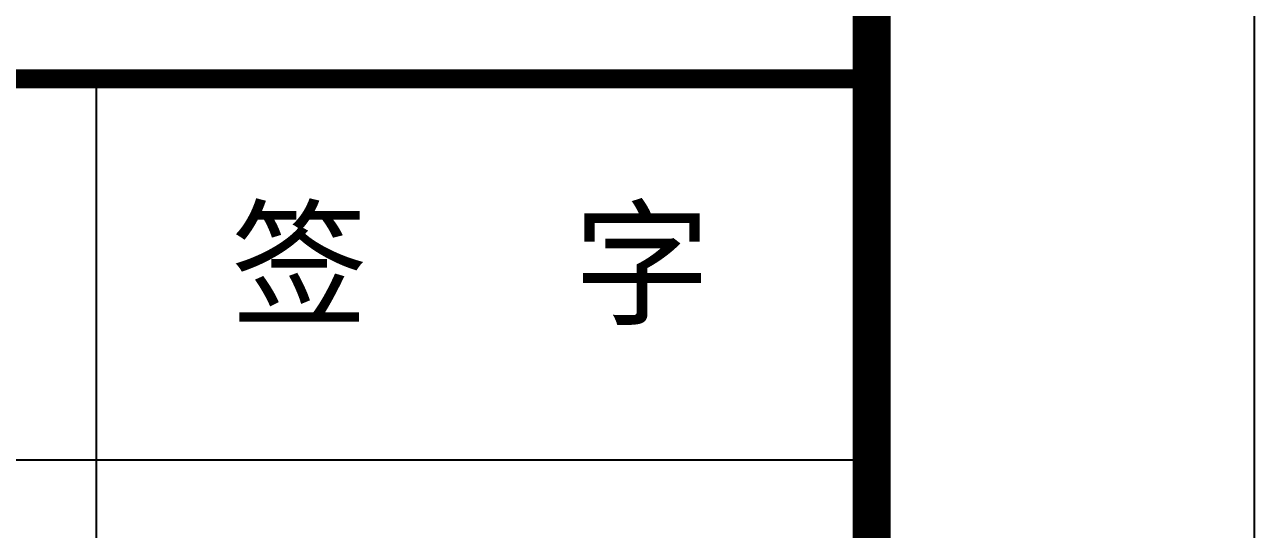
# Model space of a CAD drawing. Extents: x 19118 to 566552, y -1188739 to 92943.
# Drawn here: x 206843 to 210217, y -1006338 to -1004953 of the extents above; entities that cross this region are included whole.
import ezdxf

# ---------------------------------------------------------------- set-up
doc = ezdxf.new("R2010")
doc.units = 0
doc.header["$LTSCALE"] = 1000
doc.header["$MEASUREMENT"] = 0
doc.layers.add('PUB_TITLE', color=4, linetype='CONTINUOUS')
doc.layers.add('图框', color=4, linetype='CONTINUOUS')
doc.styles.add('STYLE-黑体', font='simhei.ttf')

msp = doc.modelspace()

# ---------------------------------------------------------------- linework, layer by layer
at = {"layer": 'PUB_TITLE'}
msp.add_lwpolyline([(77811.65, -1057232.25), (210216.65, -1057232.25), (210216.65, -994862.25), (77811.65, -994862.25)], close=True, dxfattribs=at)
at = {"layer": 'PUB_TITLE', "const_width": 105}
msp.add_lwpolyline([(80436.65, -1056182.25), (209166.65, -1056182.25), (209166.65, -995912.25), (80436.65, -995912.25)], close=True, dxfattribs=at)
at = {"layer": '图框', "color": 0}
msp.add_line((202856.96, -1006147.08), (209166.65, -1006147.08), dxfattribs=at)
msp.add_line((202856.96, -1006147.08), (209166.65, -1006147.08), dxfattribs=at)
at = {"layer": '图框', "color": 4, "const_width": 103.52}
msp.add_lwpolyline([(202856.96, -995912.25), (209166.65, -995912.25), (209166.65, -1056182.25), (202856.96, -1056182.25)], close=True, dxfattribs=at)
at = {"layer": '图框', "color": 0, "const_width": 52.5}
msp.add_lwpolyline([(202856.96, -1005101.28), (209166.65, -1005101.28), (209166.65, -1015768.44), (202856.96, -1015768.44)], close=True, dxfattribs=at)
at = {"layer": '图框', "color": 0}
for points in [[(207040.16, -1006147.08), (207040.16, -1005101.28)], [(207040.16, -1012212.72), (207040.16, -1006147.08)]]:
    msp.add_lwpolyline(points, dxfattribs=at)

# ---------------------------------------------------------------- texts
at = {"layer": '图框', "color": 0, "style": 'STYLE-黑体'}
msp.add_text('签   字', height=276.091, dxfattribs=at).set_placement((207408.59, -1005747.2))

doc.saveas('drawing.dxf')
